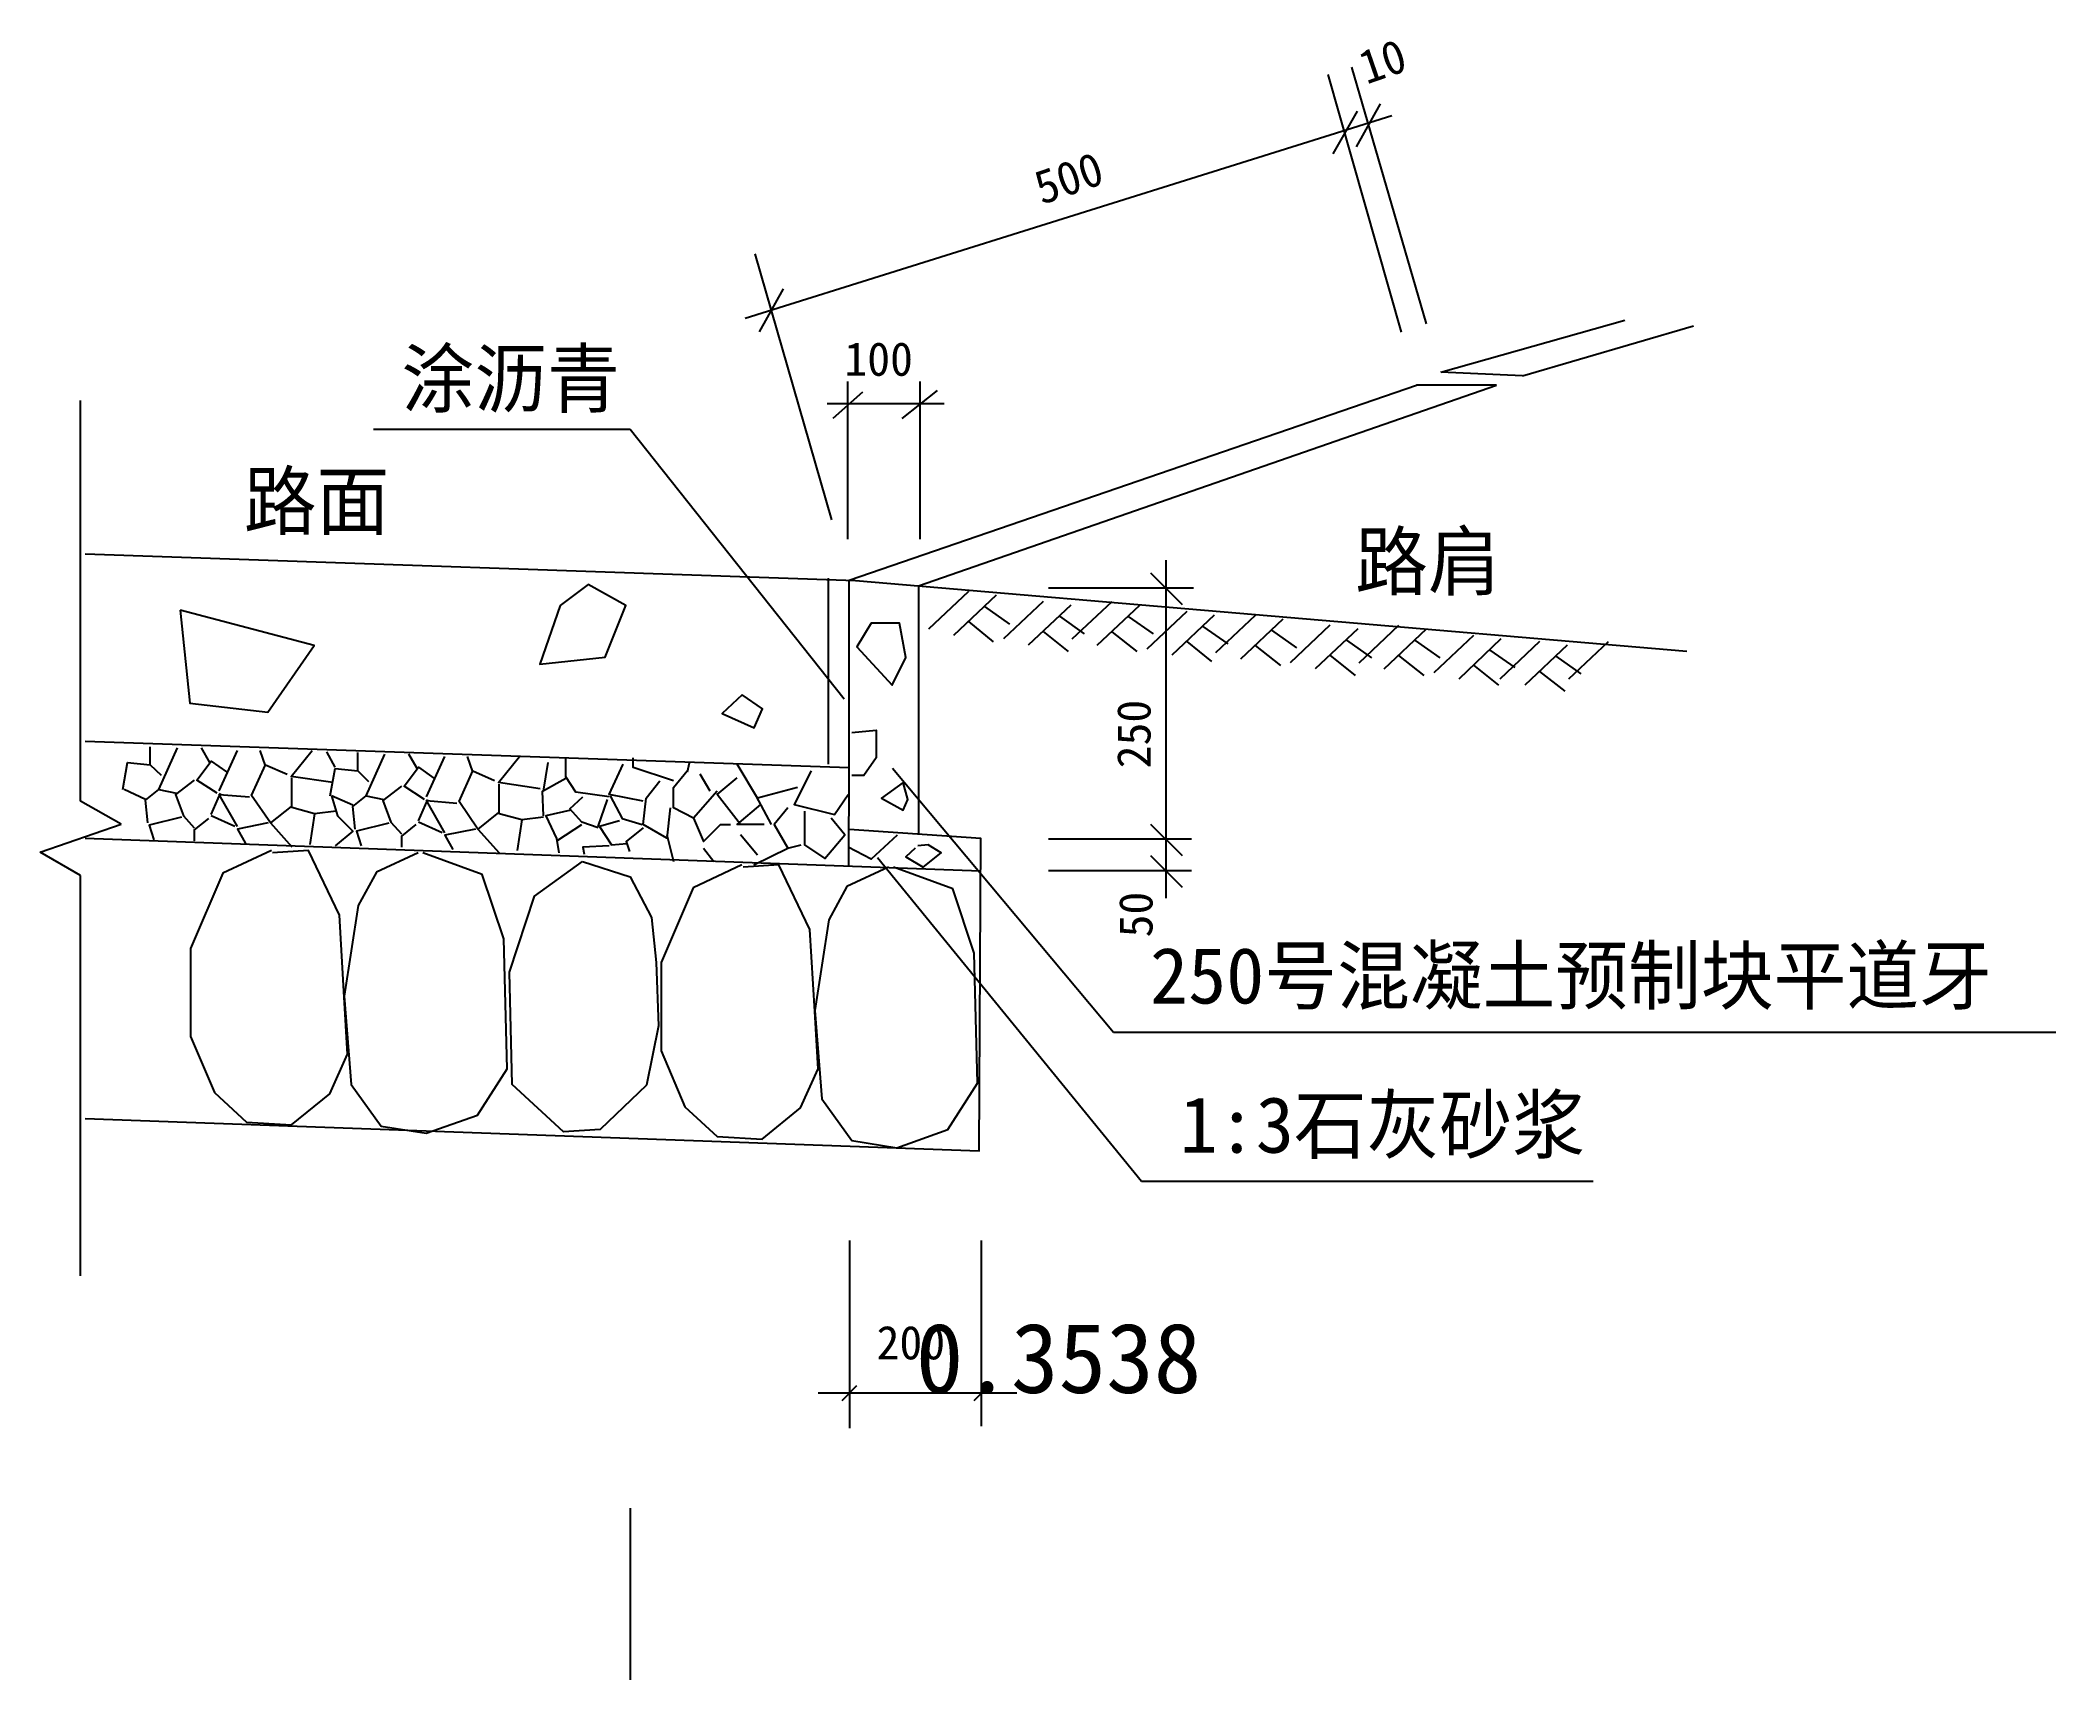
# Model space of a CAD drawing. Header units: metres. Extents: x 1729.2 to 1801.2, y 74.3 to 132.8.
import ezdxf

# ---------------------------------------------------------------- set-up
doc = ezdxf.new("R2010")
doc.units = ezdxf.units.M
doc.layers.add('ZZ-1', color=7, linetype='Continuous')

msp = doc.modelspace()

# ---------------------------------------------------------------- linework, layer by layer
at = {"layer": 'ZZ-1'}
for p, q in [((1778.71, 122.72), (1776.04, 131.88)), ((1777.81, 122.42), (1775.2, 131.62)), ((1777.05, 130.57), (1776.19, 129.04)), ((1777.47, 130.14), (1754.36, 122.91)), ((1776.23, 130.31), (1775.36, 128.79)), ((1757.46, 115.71), (1754.72, 125.21)), ((1755.72, 123.96), (1754.86, 122.43)), ((1779.22, 120.99), (1785.79, 122.85)), ((1782.14, 120.86), (1788.25, 122.65)), ((1782.14, 120.86), (1779.22, 120.99)), ((1758.56, 120.27), (1757.5, 119.33)), ((1758.03, 115.02), (1758.03, 120.66)), ((1758.08, 113.56), (1778.35, 120.53)), ((1761.22, 120.33), (1759.96, 119.33)), ((1760.56, 113.36), (1781.21, 120.53)), ((1760.62, 115.02), (1760.62, 120.66)), ((1781.21, 120.53), (1778.35, 120.53)), ((1730.62, 105.67), (1730.62, 119.98)), ((1757.3, 119.87), (1761.48, 119.87)), ((1750.26, 118.94), (1741.09, 118.94)), ((1757.9, 109.31), (1750.26, 118.94)), ((1768.85, 113.82), (1769.98, 112.69)), ((1769.39, 114.28), (1769.39, 102.2)), ((1765.2, 113.29), (1770.38, 113.29)), ((1759.63, 106.85), (1767.53, 97.42)), ((1732.07, 104.84), (1730.62, 105.67)), ((1729.18, 103.84), (1732.07, 104.84)), ((1768.85, 104.85), (1769.98, 103.73)), ((1730.62, 103.01), (1729.18, 103.84)), ((1765.2, 104.32), (1770.31, 104.32)), ((1768.85, 103.73), (1769.98, 102.6)), ((1730.62, 88.71), (1730.62, 103.01)), ((1759.09, 103.66), (1768.52, 92.1)), ((1765.2, 103.19), (1770.31, 103.19)), ((1767.53, 97.42), (1801.19, 97.42)), ((1768.52, 92.1), (1784.66, 92.1)), ((1758.1, 83.27), (1758.1, 89.98)), ((1762.81, 83.34), (1762.81, 89.98)), ((1756.97, 84.53), (1764.07, 84.53)), ((1757.83, 84.26), (1758.36, 84.8)), ((1762.55, 84.26), (1763.08, 84.8))]:
    msp.add_line(p, q, dxfattribs=at)
for points in [[(1730.78, 114.5), (1758.31, 113.55)], [(1747.76, 112.66), (1747.03, 110.56), (1749.36, 110.81), (1750.1, 112.66), (1748.75, 113.4), (1747.76, 112.66)], [(1757.33, 113.63), (1757.33, 106.99)], [(1758.07, 103.38), (1758.08, 106.87), (1758.08, 113.57)], [(1758.31, 113.55), (1788.01, 111.03)], [(1760.56, 113.36), (1760.56, 104.52)], [(1762.34, 113.15), (1760.92, 111.81)], [(1734.18, 112.49), (1734.52, 109.17), (1737.31, 108.84), (1738.97, 111.23), (1734.18, 112.49)], [(1763.33, 113.02), (1761.81, 111.59)], [(1762.92, 112.62), (1763.81, 111.99)], [(1765.01, 112.8), (1763.59, 111.46)], [(1766, 112.67), (1764.48, 111.24)], [(1767.46, 112.79), (1766.04, 111.45)], [(1768.45, 112.66), (1766.93, 111.23)], [(1770.14, 112.44), (1768.72, 111.1)], [(1758.87, 112.03), (1758.35, 111.18), (1759.62, 109.81), (1760.1, 110.8), (1759.88, 112.03), (1758.87, 112.03)], [(1762.34, 112.08), (1763.23, 111.36)], [(1765.01, 111.73), (1765.91, 111.01)], [(1765.6, 112.27), (1766.48, 111.64)], [(1767.46, 111.72), (1768.36, 111.01)], [(1768.05, 112.26), (1768.94, 111.64)], [(1771.12, 112.31), (1769.61, 110.88)], [(1770.72, 111.91), (1771.61, 111.29)], [(1772.59, 112.3), (1771.17, 110.96)], [(1773.58, 112.17), (1772.06, 110.74)], [(1773.17, 111.77), (1774.06, 111.14)], [(1775.26, 111.95), (1773.84, 110.61)], [(1776.25, 111.82), (1774.73, 110.39)], [(1777.71, 111.94), (1776.29, 110.6)], [(1778.7, 111.81), (1777.18, 110.38)], [(1770.14, 111.37), (1771.03, 110.66)], [(1772.59, 111.23), (1773.49, 110.51)], [(1775.85, 111.42), (1776.74, 110.79)], [(1778.3, 111.41), (1779.19, 110.79)], [(1780.39, 111.59), (1778.97, 110.25)], [(1781.37, 111.46), (1779.86, 110.03)], [(1780.97, 111.06), (1781.86, 110.44)], [(1782.75, 111.37), (1781.33, 110.03)], [(1783.74, 111.24), (1782.22, 109.81)], [(1785.2, 111.36), (1783.78, 110.03)], [(1775.26, 110.88), (1776.16, 110.16)], [(1777.71, 110.87), (1778.61, 110.16)], [(1780.39, 110.52), (1781.28, 109.81)], [(1782.75, 110.3), (1783.65, 109.59)], [(1783.33, 110.84), (1784.22, 110.22)], [(1754.26, 109.47), (1753.54, 108.8), (1754.69, 108.29), (1754.98, 108.97), (1754.26, 109.47)], [(1758.18, 108.12), (1759.04, 108.2), (1759.04, 107.22), (1758.61, 106.58), (1758.18, 106.58)], [(1730.78, 107.81), (1758.08, 106.87)], [(1733.11, 106.97), (1733.11, 107.61)], [(1733.41, 106.08), (1734.08, 107.57)], [(1735.24, 107.05), (1734.94, 107.57)], [(1735.57, 106.04), (1736.22, 107.48)], [(1737.23, 106.93), (1737.03, 107.48)], [(1739.63, 106.33), (1738.14, 106.55), (1738.89, 107.48)], [(1739.71, 106.88), (1739.42, 107.43)], [(1740.52, 106.75), (1740.52, 107.4)], [(1740.82, 105.86), (1741.49, 107.35)], [(1742.65, 106.83), (1742.35, 107.35)], [(1732.13, 106.08), (1732.3, 107.05), (1733.11, 106.97), (1733.5, 106.59)], [(1735.5, 105.95), (1734.77, 106.42), (1735.28, 107.1), (1735.83, 106.71)], [(1737.4, 104.89), (1736.73, 105.87), (1737.23, 106.97), (1738, 106.63)], [(1739.54, 105.86), (1739.71, 106.83), (1740.52, 106.75), (1740.91, 106.37)], [(1742.91, 105.73), (1742.18, 106.2), (1742.69, 106.88), (1743.24, 106.49)], [(1742.98, 105.82), (1743.63, 107.26)], [(1744.81, 104.67), (1744.14, 105.65), (1744.64, 106.75), (1745.41, 106.41)], [(1744.64, 106.71), (1744.44, 107.26)], [(1747.04, 106.11), (1745.55, 106.33), (1746.3, 107.26)], [(1747.16, 106.03), (1747.33, 107.05)], [(1749.5, 105.82), (1748.31, 105.99), (1747.96, 106.54), (1747.96, 107.18)], [(1750.72, 105.67), (1749.51, 105.91), (1750, 106.99)], [(1751.8, 106.39), (1750.36, 106.87), (1750.36, 107.22)], [(1752.52, 105.06), (1751.8, 105.43), (1751.8, 106.15), (1752.29, 106.75)], [(1752.3, 106.71), (1752.38, 107.04)], [(1753.12, 106.03), (1752.76, 106.63)], [(1756.24, 106.15), (1754.8, 105.78), (1754.08, 106.99)], [(1756.72, 106.75), (1756.12, 105.55), (1757.56, 105.19), (1758.05, 105.91)], [(1732.94, 105.73), (1732.18, 106.08)], [(1733.02, 104.89), (1732.94, 105.7), (1733.41, 106.08), (1734.05, 105.95)], [(1734.68, 106.42), (1734.01, 105.91), (1734.3, 105.14), (1734.68, 104.72)], [(1735.28, 105.19), (1735.62, 105.95)], [(1736.22, 104.76), (1735.57, 105.91), (1736.65, 105.82)], [(1738.98, 105.22), (1738.17, 105.44), (1738.17, 106.5)], [(1739.59, 105.86), (1739.8, 105.14), (1740.35, 104.59), (1739.71, 104.07)], [(1740.35, 105.52), (1739.59, 105.86)], [(1740.43, 104.67), (1740.35, 105.48), (1740.82, 105.86), (1741.46, 105.73)], [(1742.09, 106.2), (1741.42, 105.69), (1741.71, 104.92), (1742.09, 104.5)], [(1746.39, 105), (1745.58, 105.22), (1745.58, 106.28)], [(1747.16, 105.14), (1747.12, 106.03), (1747.96, 106.49)], [(1749.54, 105.86), (1749.97, 105.05), (1750.69, 104.83)], [(1751.68, 105.43), (1751.57, 104.34), (1750.72, 104.83), (1750.83, 105.78), (1751.32, 106.39)], [(1753.36, 106.03), (1752.52, 105.06), (1752.88, 104.23), (1753.48, 104.83), (1753.84, 104.83)], [(1754.2, 104.83), (1753.36, 105.91), (1754.08, 106.5)], [(1755.31, 104.83), (1754.76, 105.86)], [(1760.01, 106.33), (1759.24, 105.77), (1760.01, 105.34), (1760.18, 105.73), (1760.01, 106.33)], [(1736.13, 104.76), (1735.28, 105.14)], [(1738.14, 105.48), (1737.4, 104.89), (1738.17, 104.04)], [(1739.75, 105.31), (1738.98, 105.22), (1738.81, 104.12)], [(1742.69, 104.97), (1743.03, 105.73)], [(1743.63, 104.54), (1742.98, 105.69), (1744.06, 105.6)], [(1745.55, 105.26), (1744.81, 104.67), (1745.58, 103.82)], [(1748.13, 105.34), (1747.24, 105.14), (1747.62, 104.33), (1747.71, 103.82)], [(1749.11, 104.71), (1748.53, 104.92), (1748.1, 105.39), (1748.56, 105.82)], [(1749.11, 104.76), (1749.45, 105.73)], [(1755.04, 104.83), (1754.08, 104.83), (1754.92, 105.55)], [(1755.89, 105.43), (1755.4, 104.83), (1755.89, 103.99), (1756.36, 104.11)], [(1756.48, 105.31), (1756.48, 104.11), (1757.21, 103.62), (1757.93, 104.47), (1757.44, 105.06)], [(1730.78, 94.33), (1762.72, 93.18), (1762.78, 104.33), (1758.08, 104.66)], [(1734.22, 105.1), (1733.07, 104.81), (1733.24, 104.29)], [(1735.19, 105.05), (1734.68, 104.64), (1734.68, 104.25)], [(1737.32, 104.89), (1736.22, 104.67), (1736.51, 104.16)], [(1741.63, 104.88), (1740.48, 104.59), (1740.65, 104.07)], [(1742.6, 104.83), (1742.09, 104.42), (1742.09, 104.03)], [(1743.54, 104.54), (1742.69, 104.92)], [(1744.73, 104.67), (1743.63, 104.45), (1743.92, 103.94)], [(1747.16, 105.09), (1746.39, 105), (1746.22, 103.9)], [(1747.67, 104.28), (1748.53, 104.83)], [(1749.88, 104.97), (1749.16, 104.76), (1749.59, 104.11), (1750.14, 104.16)], [(1750.72, 104.71), (1750.11, 104.23), (1750.23, 103.87)], [(1751.57, 104.47), (1751.8, 103.51)], [(1754.8, 103.74), (1754.2, 104.47)], [(1759.79, 104.45), (1758.87, 103.6), (1758.05, 104.03)], [(1730.78, 104.34), (1762.77, 103.18)], [(1737.44, 103.9), (1735.7, 103.09), (1734.55, 100.41), (1734.55, 97.26), (1735.4, 95.26), (1736.55, 94.2), (1738.16, 94.11), (1739.53, 95.22), (1740.16, 96.63), (1740.04, 98.67), (1739.87, 101.6), (1738.76, 103.9), (1737.48, 103.82)], [(1742.68, 103.82), (1741.19, 103.13), (1740.54, 101.94), (1740.04, 98.7), (1740.29, 95.55), (1741.36, 94.06), (1742.97, 93.81), (1744.8, 94.45), (1745.86, 96.11), (1745.74, 100.75), (1744.97, 103.05), (1742.85, 103.82)], [(1749.5, 104.07), (1748.56, 104.03), (1748.61, 103.77)], [(1752.88, 103.99), (1753.24, 103.51)], [(1754.68, 103.39), (1755.89, 103.99)], [(1760.44, 103.99), (1760.1, 103.68), (1760.73, 103.31), (1761.37, 103.82), (1760.9, 104.11), (1760.53, 104.07)], [(1748.55, 103.51), (1750.25, 102.96), (1751.02, 101.51), (1751.19, 99.9), (1751.27, 97.64), (1750.84, 95.52), (1749.18, 93.94), (1747.87, 93.86), (1746.04, 95.55), (1745.95, 99.56), (1746.84, 102.28), (1748.55, 103.51)], [(1754.25, 103.39), (1752.51, 102.57), (1751.36, 99.9), (1751.36, 96.75), (1752.21, 94.75), (1753.36, 93.69), (1754.97, 93.6), (1756.34, 94.71), (1756.97, 96.11), (1756.85, 98.15), (1756.68, 101.08), (1755.57, 103.39), (1754.29, 103.31)], [(1759.49, 103.31), (1758, 102.62), (1757.35, 101.43), (1756.85, 98.19), (1757.1, 95.04), (1758.17, 93.55), (1759.78, 93.29), (1761.61, 93.94), (1762.67, 95.6), (1762.55, 100.24), (1761.78, 102.54), (1759.66, 103.31)], [(1750.25, 80.42), (1750.25, 74.29)]]:
    msp.add_lwpolyline(points, dxfattribs=at)
msp.add_lwpolyline([(1744.13, 77.18, 229183.12), (1744.13, 77.18, -2.01)], format="xyb", dxfattribs=at)

# ---------------------------------------------------------------- texts
for s, rotation, p in [('10', 19, (1776.56, 131.26)), ('500', 19, (1764.96, 126.96)), ('250', 90, (1768.85, 106.84)), ('50', 90, (1768.92, 100.8))]:
    msp.add_text(s, height=1.2, rotation=rotation, dxfattribs=at).set_placement(p)
for s, height, p in [('涂沥青', 2, (1742.09, 119.76)), ('100', 1.2, (1757.91, 120.86)), ('路面', 2, (1736.45, 115.39)), ('路肩', 2, (1776.16, 113.23)), ('250号混凝土预制块平道牙', 2, (1768.83, 98.44)), ('1:3石灰砂浆', 2, (1769.89, 93.11)), ('200', 1.2, (1759.06, 85.73)), ('0.3538', 2.5, (1760.46, 84.53))]:
    msp.add_text(s, height=height, dxfattribs=at).set_placement(p)

doc.saveas('drawing.dxf')
